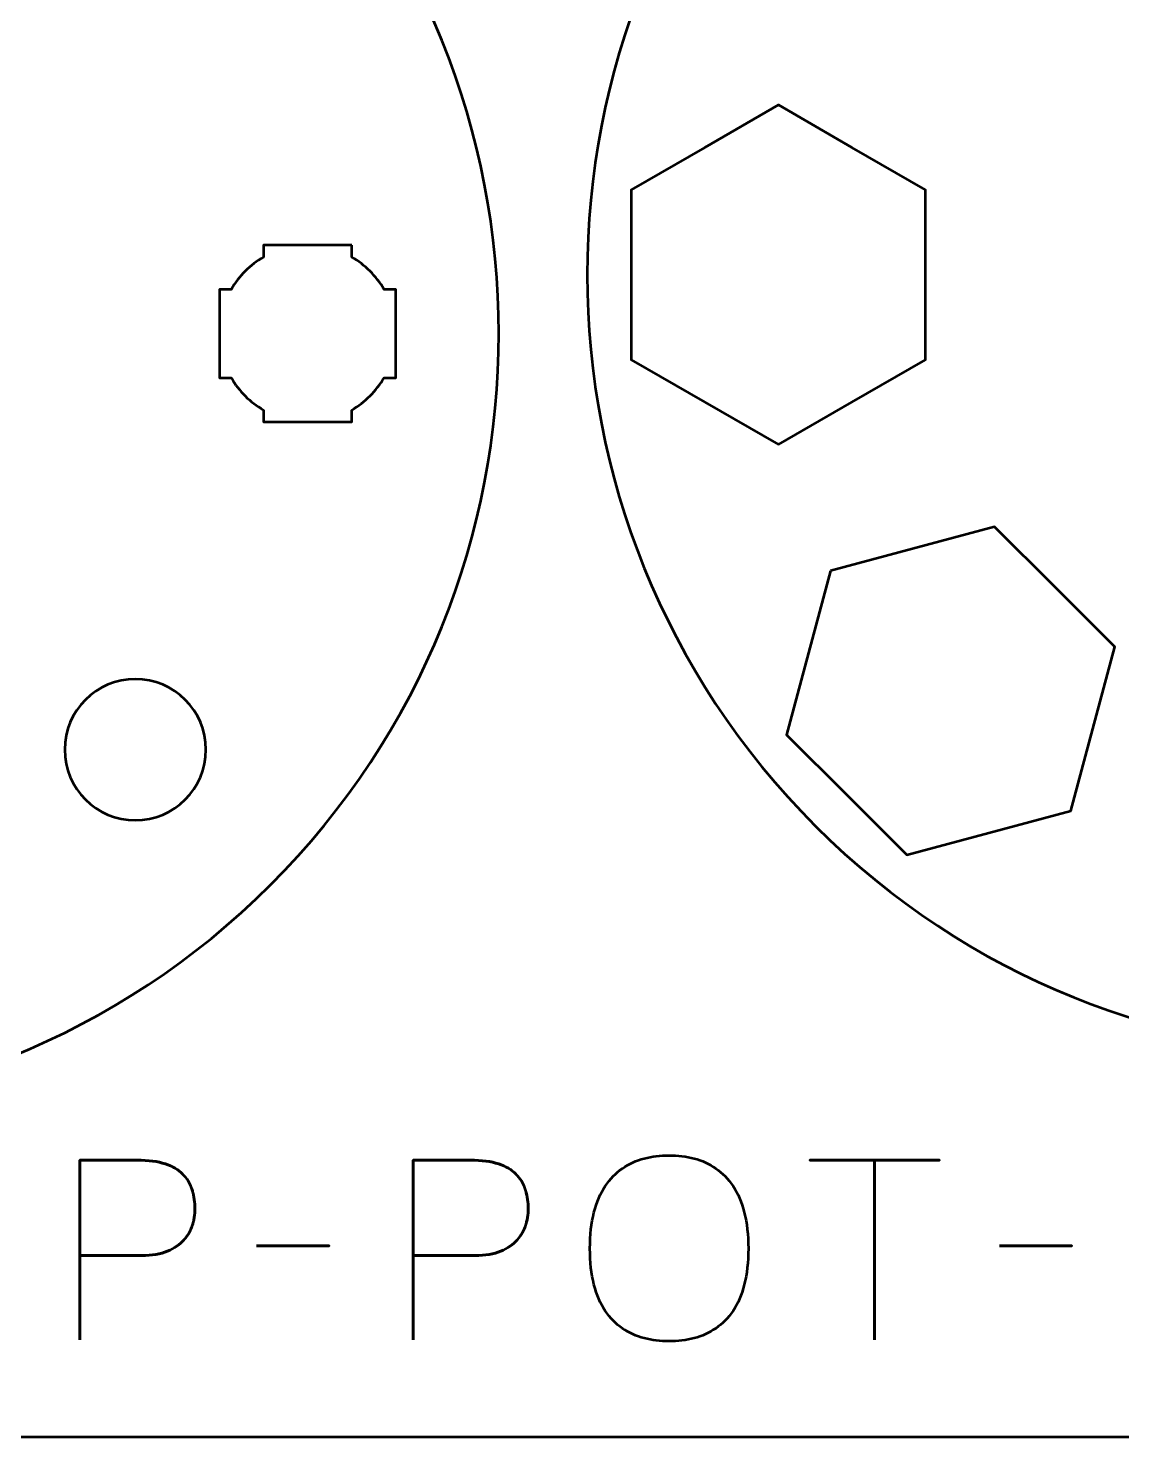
# Model space of a CAD drawing. Header units: centimetres. Extents: x -21 to 0, y -29.7 to 0.
# Drawn here: x -7.65 to -3.933, y -29.7 to -24.912 of the extents above; entities that cross this region are included whole.
import ezdxf

# ---------------------------------------------------------------- set-up
doc = ezdxf.new("R2010")
doc.units = ezdxf.units.CM
doc.header["$MEASUREMENT"] = 0
doc.layers.add('Layer 1', color=7, linetype='Continuous')

msp = doc.modelspace()

# ---------------------------------------------------------------- linework, layer by layer
at = {"layer": 'Layer 1', "color": 1, "lineweight": 53}
msp.add_open_spline([(-21.00003, -29.19995), (-21.00003, -29.19995), (-21.00003, -5.29992), (-21.00003, -5.29992), (-21.00003, -5.29992), (-21.00003, -5.21709), (-20.93286, -5.14992), (-20.85003, -5.14992), (-20.85003, -5.14992), (-20.7672, -5.14992), (-20.70003, -5.08275), (-20.70003, -4.99992), (-20.70003, -4.99992), (-20.70003, -4.91709), (-20.7672, -4.84992), (-20.85003, -4.84992), (-20.85003, -4.84992), (-20.93286, -4.84992), (-21.00003, -4.78275), (-21.00003, -4.69992), (-21.00003, -4.69992), (-21.00003, -4.61709), (-20.93286, -4.54992), (-20.85003, -4.54992), (-20.85003, -4.54992), (-20.7672, -4.54992), (-20.70003, -4.48275), (-20.70003, -4.39992), (-20.70003, -4.39992), (-20.70003, -4.31709), (-20.7672, -4.24992), (-20.85003, -4.24992), (-20.85003, -4.24992), (-20.93286, -4.24992), (-21.00003, -4.18275), (-21.00003, -4.09992), (-21.00003, -4.09992), (-21.00003, -4.01709), (-20.93286, -3.94992), (-20.85003, -3.94992), (-20.85003, -3.94992), (-20.7672, -3.94992), (-20.70003, -3.88275), (-20.70003, -3.79992), (-20.70003, -3.79992), (-20.70003, -3.71709), (-20.7672, -3.64992), (-20.85003, -3.64992), (-20.85003, -3.64992), (-20.93286, -3.64992), (-21.00003, -3.58275), (-21.00003, -3.49992), (-21.00003, -3.49992), (-21.00003, -3.41709), (-20.93286, -3.34992), (-20.85003, -3.34992), (-20.85003, -3.34992), (-20.7672, -3.34992), (-20.70003, -3.28275), (-20.70003, -3.19992), (-20.70003, -3.19992), (-20.70003, -3.11709), (-20.7672, -3.04992), (-20.85003, -3.04992), (-20.85003, -3.04992), (-20.93286, -3.04992), (-21.00003, -2.98275), (-21.00003, -2.89992), (-21.00003, -2.89992), (-21.00003, -2.81709), (-20.93286, -2.74992), (-20.85003, -2.74992), (-20.85003, -2.74992), (-20.7672, -2.74992), (-20.70003, -2.68275), (-20.70003, -2.59992), (-20.70003, -2.59992), (-20.70003, -2.51709), (-20.7672, -2.44992), (-20.85003, -2.44992), (-20.85003, -2.44992), (-20.93286, -2.44992), (-21.00003, -2.38275), (-21.00003, -2.29992), (-21.00003, -2.29992), (-21.00003, -2.21709), (-20.93286, -2.14992), (-20.85003, -2.14992), (-20.85003, -2.14992), (-20.7672, -2.14992), (-20.70003, -2.08275), (-20.70003, -1.99992), (-20.70003, -1.99992), (-20.70003, -1.91709), (-20.7672, -1.84992), (-20.85003, -1.84992), (-20.85003, -1.84992), (-20.93286, -1.84992), (-21.00003, -1.78275), (-21.00003, -1.69992), (-21.00003, -1.69992), (-21.00003, -1.61709), (-20.93286, -1.54992), (-20.85003, -1.54992), (-20.85003, -1.54992), (-20.7672, -1.54992), (-20.70003, -1.48275), (-20.70003, -1.39992), (-20.70003, -1.39992), (-20.70003, -1.31709), (-20.7672, -1.24992), (-20.85003, -1.24992), (-20.85003, -1.24992), (-20.93286, -1.24992), (-21.00003, -1.18275), (-21.00003, -1.09992), (-21.00003, -1.09992), (-21.00003, -1.09992), (-21.00003, -0.49992), (-21.00003, -0.49992), (-21.00003, -0.49992), (-21.00003, -0.22295), (-20.77694, 0.00004), (-20.49994, 0.00004), (-20.49994, 0.00004), (-20.49994, 0.00004), (-0.50008, 0.00004), (-0.50008, 0.00004), (-0.50008, 0.00004), (-0.22294, 0.00004), (0.00002, -0.22295), (0.00002, -0.49992), (0.00002, -0.49992), (0.00002, -0.49992), (0.00002, -29.19995), (0.00002, -29.19995), (0.00002, -29.19995), (0.00002, -29.47695), (-0.22294, -29.70004), (-0.50008, -29.70004), (-0.50008, -29.70004), (-0.50008, -29.70004), (-20.49994, -29.70004), (-20.49994, -29.70004), (-20.49994, -29.70004), (-20.77694, -29.70004), (-21.00003, -29.47695), (-21.00003, -29.19995)], degree=3, knots=[0, 0, 0, 0, 0.027027, 0.027027, 0.027027, 0.027027, 0.0540541, 0.0540541, 0.0540541, 0.0540541, 0.0810811, 0.0810811, 0.0810811, 0.0810811, 0.1081081, 0.1081081, 0.1081081, 0.1081081, 0.1351351, 0.1351351, 0.1351351, 0.1351351, 0.1621622, 0.1621622, 0.1621622, 0.1621622, 0.1891892, 0.1891892, 0.1891892, 0.1891892, 0.2162162, 0.2162162, 0.2162162, 0.2162162, 0.2432432, 0.2432432, 0.2432432, 0.2432432, 0.2702703, 0.2702703, 0.2702703, 0.2702703, 0.2972973, 0.2972973, 0.2972973, 0.2972973, 0.3243243, 0.3243243, 0.3243243, 0.3243243, 0.3513514, 0.3513514, 0.3513514, 0.3513514, 0.3783784, 0.3783784, 0.3783784, 0.3783784, 0.4054054, 0.4054054, 0.4054054, 0.4054054, 0.4324324, 0.4324324, 0.4324324, 0.4324324, 0.4594595, 0.4594595, 0.4594595, 0.4594595, 0.4864865, 0.4864865, 0.4864865, 0.4864865, 0.5135135, 0.5135135, 0.5135135, 0.5135135, 0.5405405, 0.5405405, 0.5405405, 0.5405405, 0.5675676, 0.5675676, 0.5675676, 0.5675676, 0.5945946, 0.5945946, 0.5945946, 0.5945946, 0.6216216, 0.6216216, 0.6216216, 0.6216216, 0.6486486, 0.6486486, 0.6486486, 0.6486486, 0.6756757, 0.6756757, 0.6756757, 0.6756757, 0.7027027, 0.7027027, 0.7027027, 0.7027027, 0.7297297, 0.7297297, 0.7297297, 0.7297297, 0.7567568, 0.7567568, 0.7567568, 0.7567568, 0.7837838, 0.7837838, 0.7837838, 0.7837838, 0.8108108, 0.8108108, 0.8108108, 0.8108108, 0.8378378, 0.8378378, 0.8378378, 0.8378378, 0.8648649, 0.8648649, 0.8648649, 0.8648649, 0.8918919, 0.8918919, 0.8918919, 0.8918919, 0.9189189, 0.9189189, 0.9189189, 0.9189189, 0.9459459, 0.9459459, 0.9459459, 0.9459459, 0.972973, 0.972973, 0.972973, 0.972973, 1, 1, 1, 1], dxfattribs=at)
at = {"layer": 'Layer 1', "color": 3, "lineweight": 53}
for points in [[(-4.97383, -23.87616), (-3.93913, -22.84146), (-2.26089, -22.84146), (-1.22616, -23.87619), (-1.22616, -23.87619), (-0.19146, -24.91089), (-0.19146, -26.58913), (-1.22616, -27.62383), (-1.22616, -27.62383), (-2.26089, -28.65855), (-3.93913, -28.65855), (-4.97383, -27.62385), (-4.97383, -27.62385), (-6.00856, -26.58913), (-6.00856, -24.91089), (-4.97383, -23.87616)], [(-10.57385, -27.82382), (-11.60855, -26.78912), (-11.60855, -25.11088), (-10.57382, -24.07615), (-10.57382, -24.07615), (-9.53912, -23.04145), (-7.86088, -23.04145), (-6.82618, -24.07615), (-6.82618, -24.07615), (-5.79146, -25.11088), (-5.79146, -26.78912), (-6.82616, -27.82382), (-6.82616, -27.82382), (-7.86088, -28.85855), (-9.53912, -28.85855), (-10.57385, -27.82382)]]:
    msp.add_open_spline(points, degree=3, knots=[0, 0, 0, 0, 0.25, 0.25, 0.25, 0.25, 0.5, 0.5, 0.5, 0.5, 0.75, 0.75, 0.75, 0.75, 1, 1, 1, 1], dxfattribs=at)
at = {"layer": 'Layer 1', "lineweight": 53}
for points, knots in [([(-5.10001, -26.32736), (-5.10001, -26.32736), (-5.35001, -26.18302), (-5.35001, -26.18302), (-5.35001, -26.18302), (-5.35001, -26.18302), (-5.60001, -26.03868), (-5.60001, -26.03868), (-5.60001, -26.03868), (-5.60001, -26.03868), (-5.60001, -25.75001), (-5.60001, -25.75001), (-5.60001, -25.75001), (-5.60001, -25.75001), (-5.60001, -25.46134), (-5.60001, -25.46134), (-5.60001, -25.46134), (-5.60001, -25.46134), (-5.35001, -25.317), (-5.35001, -25.317), (-5.35001, -25.317), (-5.35001, -25.317), (-5.10001, -25.17266), (-5.10001, -25.17266), (-5.10001, -25.17266), (-5.10001, -25.17266), (-4.85001, -25.317), (-4.85001, -25.317), (-4.85001, -25.317), (-4.85001, -25.317), (-4.60001, -25.46134), (-4.60001, -25.46134), (-4.60001, -25.46134), (-4.60001, -25.46134), (-4.60001, -25.75001), (-4.60001, -25.75001), (-4.60001, -25.75001), (-4.60001, -25.75001), (-4.60001, -26.03868), (-4.60001, -26.03868), (-4.60001, -26.03868), (-4.60001, -26.03868), (-4.85001, -26.18302), (-4.85001, -26.18302), (-4.85001, -26.18302), (-4.85001, -26.18302), (-5.10001, -26.32736), (-5.10001, -26.32736)], [0, 0, 0, 0, 0.0833333, 0.0833333, 0.0833333, 0.0833333, 0.1666667, 0.1666667, 0.1666667, 0.1666667, 0.25, 0.25, 0.25, 0.25, 0.3333333, 0.3333333, 0.3333333, 0.3333333, 0.4166667, 0.4166667, 0.4166667, 0.4166667, 0.5, 0.5, 0.5, 0.5, 0.5833333, 0.5833333, 0.5833333, 0.5833333, 0.6666667, 0.6666667, 0.6666667, 0.6666667, 0.75, 0.75, 0.75, 0.75, 0.8333333, 0.8333333, 0.8333333, 0.8333333, 0.9166667, 0.9166667, 0.9166667, 0.9166667, 1, 1, 1, 1]), ([(-6.55003, -25.64997), (-6.55003, -25.64997), (-6.55003, -25.69017), (-6.55003, -25.69017), (-6.55003, -25.69017), (-6.50451, -25.7165), (-6.46658, -25.75446), (-6.44025, -25.79997), (-6.44025, -25.79997), (-6.44025, -25.79997), (-6.40003, -25.79997), (-6.40003, -25.79997), (-6.40003, -25.79997), (-6.40003, -25.79997), (-6.40003, -26.09997), (-6.40003, -26.09997), (-6.40003, -26.09997), (-6.40003, -26.09997), (-6.44022, -26.09997), (-6.44022, -26.09997), (-6.44022, -26.09997), (-6.46655, -26.1455), (-6.5045, -26.18349), (-6.55003, -26.20985), (-6.55003, -26.20985), (-6.55003, -26.20985), (-6.55003, -26.24997), (-6.55003, -26.24997), (-6.55003, -26.24997), (-6.55003, -26.24997), (-6.69545, -26.24997), (-6.69545, -26.24997), (-6.69545, -26.24997), (-6.69545, -26.24997), (-6.7001, -26.25003), (-6.7001, -26.25003), (-6.7001, -26.25003), (-6.7001, -26.25003), (-6.70474, -26.24997), (-6.70474, -26.24997), (-6.70474, -26.24997), (-6.70474, -26.24997), (-6.85003, -26.24997), (-6.85003, -26.24997), (-6.85003, -26.24997), (-6.85003, -26.24997), (-6.85003, -26.2099), (-6.85003, -26.2099), (-6.85003, -26.2099), (-6.8956, -26.18355), (-6.93361, -26.14555), (-6.95997, -26.09997), (-6.95997, -26.09997), (-6.95997, -26.09997), (-7.00003, -26.09997), (-7.00003, -26.09997), (-7.00003, -26.09997), (-7.00003, -26.09997), (-7.00003, -25.95669), (-7.00003, -25.95669), (-7.00003, -25.95669), (-7.00003, -25.95669), (-7.00011, -25.95002), (-7.00011, -25.95002), (-7.00011, -25.95002), (-7.00011, -25.95002), (-7.00003, -25.94334), (-7.00003, -25.94334), (-7.00003, -25.94334), (-7.00003, -25.94334), (-7.00003, -25.79997), (-7.00003, -25.79997), (-7.00003, -25.79997), (-7.00003, -25.79997), (-6.95993, -25.79997), (-6.95993, -25.79997), (-6.95993, -25.79997), (-6.93357, -25.75443), (-6.89558, -25.71645), (-6.85003, -25.69012), (-6.85003, -25.69012), (-6.85003, -25.69012), (-6.85003, -25.64997), (-6.85003, -25.64997), (-6.85003, -25.64997), (-6.85003, -25.64997), (-6.55003, -25.64997), (-6.55003, -25.64997)], [0, 0, 0, 0, 0.0454545, 0.0454545, 0.0454545, 0.0454545, 0.0909091, 0.0909091, 0.0909091, 0.0909091, 0.1363636, 0.1363636, 0.1363636, 0.1363636, 0.1818182, 0.1818182, 0.1818182, 0.1818182, 0.2272727, 0.2272727, 0.2272727, 0.2272727, 0.2727273, 0.2727273, 0.2727273, 0.2727273, 0.3181818, 0.3181818, 0.3181818, 0.3181818, 0.3636364, 0.3636364, 0.3636364, 0.3636364, 0.4090909, 0.4090909, 0.4090909, 0.4090909, 0.4545455, 0.4545455, 0.4545455, 0.4545455, 0.5, 0.5, 0.5, 0.5, 0.5454545, 0.5454545, 0.5454545, 0.5454545, 0.5909091, 0.5909091, 0.5909091, 0.5909091, 0.6363636, 0.6363636, 0.6363636, 0.6363636, 0.6818182, 0.6818182, 0.6818182, 0.6818182, 0.7272727, 0.7272727, 0.7272727, 0.7272727, 0.7727273, 0.7727273, 0.7727273, 0.7727273, 0.8181818, 0.8181818, 0.8181818, 0.8181818, 0.8636364, 0.8636364, 0.8636364, 0.8636364, 0.9090909, 0.9090909, 0.9090909, 0.9090909, 0.9545455, 0.9545455, 0.9545455, 0.9545455, 1, 1, 1, 1]), ([(-4.92247, -26.75598), (-4.92247, -26.75598), (-4.64364, -26.68126), (-4.64364, -26.68126), (-4.64364, -26.68126), (-4.64364, -26.68126), (-4.36479, -26.60655), (-4.36479, -26.60655), (-4.36479, -26.60655), (-4.36479, -26.60655), (-4.16067, -26.81067), (-4.16067, -26.81067), (-4.16067, -26.81067), (-4.16067, -26.81067), (-3.95655, -27.01479), (-3.95655, -27.01479), (-3.95655, -27.01479), (-3.95655, -27.01479), (-4.03126, -27.29364), (-4.03126, -27.29364), (-4.03126, -27.29364), (-4.03126, -27.29364), (-4.10598, -27.57247), (-4.10598, -27.57247), (-4.10598, -27.57247), (-4.10598, -27.57247), (-4.38481, -27.64718), (-4.38481, -27.64718), (-4.38481, -27.64718), (-4.38481, -27.64718), (-4.66365, -27.7219), (-4.66365, -27.7219), (-4.66365, -27.7219), (-4.66365, -27.7219), (-4.86778, -27.51778), (-4.86778, -27.51778), (-4.86778, -27.51778), (-4.86778, -27.51778), (-5.0719, -27.31365), (-5.0719, -27.31365), (-5.0719, -27.31365), (-5.0719, -27.31365), (-4.99718, -27.03481), (-4.99718, -27.03481), (-4.99718, -27.03481), (-4.99718, -27.03481), (-4.92247, -26.75598), (-4.92247, -26.75598)], [0, 0, 0, 0, 0.0833333, 0.0833333, 0.0833333, 0.0833333, 0.1666667, 0.1666667, 0.1666667, 0.1666667, 0.25, 0.25, 0.25, 0.25, 0.3333333, 0.3333333, 0.3333333, 0.3333333, 0.4166667, 0.4166667, 0.4166667, 0.4166667, 0.5, 0.5, 0.5, 0.5, 0.5833333, 0.5833333, 0.5833333, 0.5833333, 0.6666667, 0.6666667, 0.6666667, 0.6666667, 0.75, 0.75, 0.75, 0.75, 0.8333333, 0.8333333, 0.8333333, 0.8333333, 0.9166667, 0.9166667, 0.9166667, 0.9166667, 1, 1, 1, 1]), ([(-7.52581, -27.36423), (-7.52581, -27.23171), (-7.41833, -27.12423), (-7.28581, -27.12423), (-7.28581, -27.12423), (-7.15328, -27.12423), (-7.04581, -27.23171), (-7.04581, -27.36423), (-7.04581, -27.36423), (-7.04581, -27.49676), (-7.15328, -27.60423), (-7.28581, -27.60423), (-7.28581, -27.60423), (-7.41833, -27.60423), (-7.52581, -27.49676), (-7.52581, -27.36423)], [0, 0, 0, 0, 0.25, 0.25, 0.25, 0.25, 0.5, 0.5, 0.5, 0.5, 0.75, 0.75, 0.75, 0.75, 1, 1, 1, 1])]:
    msp.add_open_spline(points, degree=3, knots=knots, dxfattribs=at)
at = {"layer": 'Layer 1', "color": 5, "lineweight": 53}
for points, knots in [([(-7.47454, -29.36992), (-7.47454, -29.36992), (-7.47454, -28.75947), (-7.47454, -28.75947), (-7.47454, -28.75947), (-7.47454, -28.75947), (-7.27981, -28.75947), (-7.27981, -28.75947), (-7.27981, -28.75947), (-7.24086, -28.75961), (-7.20883, -28.76399), (-7.18357, -28.77245), (-7.18357, -28.77245), (-7.15845, -28.78078), (-7.13869, -28.79235), (-7.12444, -28.80703), (-7.12444, -28.80703), (-7.11019, -28.82156), (-7.10003, -28.83821), (-7.09382, -28.85698), (-7.09382, -28.85698), (-7.08775, -28.87575), (-7.08422, -28.89536), (-7.08338, -28.9161), (-7.08338, -28.9161), (-7.08239, -28.93685), (-7.08479, -28.95717), (-7.09043, -28.97692), (-7.09043, -28.97692), (-7.09622, -28.99668), (-7.10596, -29.0146), (-7.11993, -29.03069), (-7.11993, -29.03069), (-7.13375, -29.04677), (-7.15252, -29.05962), (-7.17609, -29.06907), (-7.17609, -29.06907), (-7.19965, -29.07867), (-7.22886, -29.08346), (-7.26372, -29.08375), (-7.26372, -29.08375), (-7.26372, -29.08375), (-7.47454, -29.08375), (-7.47454, -29.08375), (-7.47454, -29.08375), (-7.47454, -29.08375), (-7.26372, -29.08375), (-7.26372, -29.08375), (-7.26372, -29.08375), (-7.22957, -29.08346), (-7.20064, -29.07867), (-7.17722, -29.06907), (-7.17722, -29.06907), (-7.15365, -29.05962), (-7.13488, -29.04677), (-7.12077, -29.03069), (-7.12077, -29.03069), (-7.1068, -29.0146), (-7.09678, -28.99668), (-7.09086, -28.97692), (-7.09086, -28.97692), (-7.08493, -28.95717), (-7.08239, -28.93685), (-7.08338, -28.9161), (-7.08338, -28.9161), (-7.08422, -28.89536), (-7.08775, -28.87575), (-7.0941, -28.85698), (-7.0941, -28.85698), (-7.10031, -28.83821), (-7.11075, -28.82156), (-7.12501, -28.80703), (-7.12501, -28.80703), (-7.1394, -28.79235), (-7.15915, -28.78078), (-7.18427, -28.77245), (-7.18427, -28.77245), (-7.20953, -28.76399), (-7.24128, -28.75961), (-7.27981, -28.75947), (-7.27981, -28.75947), (-7.27981, -28.75947), (-7.47454, -28.75947), (-7.47454, -28.75947), (-7.47454, -28.75947), (-7.47454, -28.75947), (-7.47454, -29.36992), (-7.47454, -29.36992)], [0, 0, 0, 0, 0.0454545, 0.0454545, 0.0454545, 0.0454545, 0.0909091, 0.0909091, 0.0909091, 0.0909091, 0.1363636, 0.1363636, 0.1363636, 0.1363636, 0.1818182, 0.1818182, 0.1818182, 0.1818182, 0.2272727, 0.2272727, 0.2272727, 0.2272727, 0.2727273, 0.2727273, 0.2727273, 0.2727273, 0.3181818, 0.3181818, 0.3181818, 0.3181818, 0.3636364, 0.3636364, 0.3636364, 0.3636364, 0.4090909, 0.4090909, 0.4090909, 0.4090909, 0.4545455, 0.4545455, 0.4545455, 0.4545455, 0.5, 0.5, 0.5, 0.5, 0.5454545, 0.5454545, 0.5454545, 0.5454545, 0.5909091, 0.5909091, 0.5909091, 0.5909091, 0.6363636, 0.6363636, 0.6363636, 0.6363636, 0.6818182, 0.6818182, 0.6818182, 0.6818182, 0.7272727, 0.7272727, 0.7272727, 0.7272727, 0.7727273, 0.7727273, 0.7727273, 0.7727273, 0.8181818, 0.8181818, 0.8181818, 0.8181818, 0.8636364, 0.8636364, 0.8636364, 0.8636364, 0.9090909, 0.9090909, 0.9090909, 0.9090909, 0.9545455, 0.9545455, 0.9545455, 0.9545455, 1, 1, 1, 1]), ([(-6.34169, -29.36992), (-6.34169, -29.36992), (-6.34169, -28.75947), (-6.34169, -28.75947), (-6.34169, -28.75947), (-6.34169, -28.75947), (-6.14696, -28.75947), (-6.14696, -28.75947), (-6.14696, -28.75947), (-6.10801, -28.75961), (-6.07598, -28.76399), (-6.05072, -28.77245), (-6.05072, -28.77245), (-6.0256, -28.78078), (-6.00584, -28.79235), (-5.99159, -28.80703), (-5.99159, -28.80703), (-5.97734, -28.82156), (-5.96718, -28.83821), (-5.96097, -28.85698), (-5.96097, -28.85698), (-5.9549, -28.87575), (-5.95137, -28.89536), (-5.95053, -28.9161), (-5.95053, -28.9161), (-5.94954, -28.93685), (-5.95194, -28.95717), (-5.95758, -28.97692), (-5.95758, -28.97692), (-5.96337, -28.99668), (-5.97311, -29.0146), (-5.98708, -29.03069), (-5.98708, -29.03069), (-6.0009, -29.04677), (-6.01967, -29.05962), (-6.04324, -29.06907), (-6.04324, -29.06907), (-6.0668, -29.07867), (-6.09601, -29.08346), (-6.13087, -29.08375), (-6.13087, -29.08375), (-6.13087, -29.08375), (-6.34169, -29.08375), (-6.34169, -29.08375), (-6.34169, -29.08375), (-6.34169, -29.08375), (-6.13087, -29.08375), (-6.13087, -29.08375), (-6.13087, -29.08375), (-6.09672, -29.08346), (-6.06779, -29.07867), (-6.04437, -29.06907), (-6.04437, -29.06907), (-6.0208, -29.05962), (-6.00203, -29.04677), (-5.98792, -29.03069), (-5.98792, -29.03069), (-5.97395, -29.0146), (-5.96393, -28.99668), (-5.95801, -28.97692), (-5.95801, -28.97692), (-5.95208, -28.95717), (-5.94954, -28.93685), (-5.95053, -28.9161), (-5.95053, -28.9161), (-5.95137, -28.89536), (-5.9549, -28.87575), (-5.96125, -28.85698), (-5.96125, -28.85698), (-5.96746, -28.83821), (-5.9779, -28.82156), (-5.99216, -28.80703), (-5.99216, -28.80703), (-6.00655, -28.79235), (-6.0263, -28.78078), (-6.05142, -28.77245), (-6.05142, -28.77245), (-6.07668, -28.76399), (-6.10843, -28.75961), (-6.14696, -28.75947), (-6.14696, -28.75947), (-6.14696, -28.75947), (-6.34169, -28.75947), (-6.34169, -28.75947), (-6.34169, -28.75947), (-6.34169, -28.75947), (-6.34169, -29.36992), (-6.34169, -29.36992)], [0, 0, 0, 0, 0.0454545, 0.0454545, 0.0454545, 0.0454545, 0.0909091, 0.0909091, 0.0909091, 0.0909091, 0.1363636, 0.1363636, 0.1363636, 0.1363636, 0.1818182, 0.1818182, 0.1818182, 0.1818182, 0.2272727, 0.2272727, 0.2272727, 0.2272727, 0.2727273, 0.2727273, 0.2727273, 0.2727273, 0.3181818, 0.3181818, 0.3181818, 0.3181818, 0.3636364, 0.3636364, 0.3636364, 0.3636364, 0.4090909, 0.4090909, 0.4090909, 0.4090909, 0.4545455, 0.4545455, 0.4545455, 0.4545455, 0.5, 0.5, 0.5, 0.5, 0.5454545, 0.5454545, 0.5454545, 0.5454545, 0.5909091, 0.5909091, 0.5909091, 0.5909091, 0.6363636, 0.6363636, 0.6363636, 0.6363636, 0.6818182, 0.6818182, 0.6818182, 0.6818182, 0.7272727, 0.7272727, 0.7272727, 0.7272727, 0.7727273, 0.7727273, 0.7727273, 0.7727273, 0.8181818, 0.8181818, 0.8181818, 0.8181818, 0.8636364, 0.8636364, 0.8636364, 0.8636364, 0.9090909, 0.9090909, 0.9090909, 0.9090909, 0.9545455, 0.9545455, 0.9545455, 0.9545455, 1, 1, 1, 1]), ([(-5.47131, -29.375), (-5.44153, -29.37514), (-5.41331, -29.37161), (-5.38636, -29.3647), (-5.38636, -29.3647), (-5.35955, -29.35764), (-5.33499, -29.34664), (-5.31256, -29.3314), (-5.31256, -29.3314), (-5.29012, -29.3163), (-5.27065, -29.2964), (-5.25414, -29.27185), (-5.25414, -29.27185), (-5.23763, -29.24729), (-5.22493, -29.21752), (-5.2159, -29.18252), (-5.2159, -29.18252), (-5.20672, -29.14753), (-5.20221, -29.10675), (-5.20207, -29.06004), (-5.20207, -29.06004), (-5.20221, -29.01333), (-5.20672, -28.97255), (-5.2159, -28.93741), (-5.2159, -28.93741), (-5.22493, -28.90228), (-5.23763, -28.87236), (-5.25414, -28.84767), (-5.25414, -28.84767), (-5.27065, -28.82297), (-5.29012, -28.80293), (-5.31256, -28.78755), (-5.31256, -28.78755), (-5.33499, -28.77217), (-5.35955, -28.76102), (-5.38636, -28.75383), (-5.38636, -28.75383), (-5.41331, -28.74677), (-5.44153, -28.74324), (-5.47131, -28.74338), (-5.47131, -28.74338), (-5.50108, -28.74324), (-5.52931, -28.74677), (-5.55626, -28.75383), (-5.55626, -28.75383), (-5.58307, -28.76102), (-5.60762, -28.77217), (-5.63006, -28.78755), (-5.63006, -28.78755), (-5.6525, -28.80293), (-5.67197, -28.82297), (-5.68848, -28.84767), (-5.68848, -28.84767), (-5.70499, -28.87236), (-5.71769, -28.90228), (-5.72672, -28.93741), (-5.72672, -28.93741), (-5.73589, -28.97255), (-5.74041, -29.01333), (-5.74055, -29.06004), (-5.74055, -29.06004), (-5.74041, -29.10675), (-5.73589, -29.14753), (-5.72672, -29.18252), (-5.72672, -29.18252), (-5.71769, -29.21752), (-5.70499, -29.24729), (-5.68848, -29.27185), (-5.68848, -29.27185), (-5.67197, -29.2964), (-5.6525, -29.3163), (-5.63006, -29.3314), (-5.63006, -29.3314), (-5.60762, -29.34664), (-5.58307, -29.35764), (-5.55626, -29.3647), (-5.55626, -29.3647), (-5.52931, -29.37161), (-5.50108, -29.37514), (-5.47131, -29.375)], [0, 0, 0, 0, 0.05, 0.05, 0.05, 0.05, 0.1, 0.1, 0.1, 0.1, 0.15, 0.15, 0.15, 0.15, 0.2, 0.2, 0.2, 0.2, 0.25, 0.25, 0.25, 0.25, 0.3, 0.3, 0.3, 0.3, 0.35, 0.35, 0.35, 0.35, 0.4, 0.4, 0.4, 0.4, 0.45, 0.45, 0.45, 0.45, 0.5, 0.5, 0.5, 0.5, 0.55, 0.55, 0.55, 0.55, 0.6, 0.6, 0.6, 0.6, 0.65, 0.65, 0.65, 0.65, 0.7, 0.7, 0.7, 0.7, 0.75, 0.75, 0.75, 0.75, 0.8, 0.8, 0.8, 0.8, 0.85, 0.85, 0.85, 0.85, 0.9, 0.9, 0.9, 0.9, 0.95, 0.95, 0.95, 0.95, 1, 1, 1, 1]), ([(-5.47131, -29.375), (-5.44153, -29.37514), (-5.41331, -29.37161), (-5.38636, -29.3647), (-5.38636, -29.3647), (-5.35955, -29.35764), (-5.33499, -29.34664), (-5.31256, -29.3314), (-5.31256, -29.3314), (-5.29012, -29.3163), (-5.27065, -29.2964), (-5.25414, -29.27185), (-5.25414, -29.27185), (-5.23763, -29.24729), (-5.22493, -29.21752), (-5.2159, -29.18252), (-5.2159, -29.18252), (-5.20672, -29.14753), (-5.20221, -29.10675), (-5.20207, -29.06004), (-5.20207, -29.06004), (-5.20221, -29.01333), (-5.20672, -28.97255), (-5.2159, -28.93741), (-5.2159, -28.93741), (-5.22493, -28.90228), (-5.23763, -28.87236), (-5.25414, -28.84767), (-5.25414, -28.84767), (-5.27065, -28.82297), (-5.29012, -28.80293), (-5.31256, -28.78755), (-5.31256, -28.78755), (-5.33499, -28.77217), (-5.35955, -28.76102), (-5.38636, -28.75383), (-5.38636, -28.75383), (-5.41331, -28.74677), (-5.44153, -28.74324), (-5.47131, -28.74338), (-5.47131, -28.74338), (-5.50108, -28.74324), (-5.52931, -28.74677), (-5.55626, -28.75383), (-5.55626, -28.75383), (-5.58307, -28.76102), (-5.60762, -28.77217), (-5.63006, -28.78755), (-5.63006, -28.78755), (-5.6525, -28.80293), (-5.67197, -28.82297), (-5.68848, -28.84767), (-5.68848, -28.84767), (-5.70499, -28.87236), (-5.71769, -28.90228), (-5.72672, -28.93741), (-5.72672, -28.93741), (-5.73589, -28.97255), (-5.74041, -29.01333), (-5.74055, -29.06004), (-5.74055, -29.06004), (-5.74041, -29.10675), (-5.73589, -29.14753), (-5.72672, -29.18252), (-5.72672, -29.18252), (-5.71769, -29.21752), (-5.70499, -29.24729), (-5.68848, -29.27185), (-5.68848, -29.27185), (-5.67197, -29.2964), (-5.6525, -29.3163), (-5.63006, -29.3314), (-5.63006, -29.3314), (-5.60762, -29.34664), (-5.58307, -29.35764), (-5.55626, -29.3647), (-5.55626, -29.3647), (-5.52931, -29.37161), (-5.50108, -29.37514), (-5.47131, -29.375)], [0, 0, 0, 0, 0.05, 0.05, 0.05, 0.05, 0.1, 0.1, 0.1, 0.1, 0.15, 0.15, 0.15, 0.15, 0.2, 0.2, 0.2, 0.2, 0.25, 0.25, 0.25, 0.25, 0.3, 0.3, 0.3, 0.3, 0.35, 0.35, 0.35, 0.35, 0.4, 0.4, 0.4, 0.4, 0.45, 0.45, 0.45, 0.45, 0.5, 0.5, 0.5, 0.5, 0.55, 0.55, 0.55, 0.55, 0.6, 0.6, 0.6, 0.6, 0.65, 0.65, 0.65, 0.65, 0.7, 0.7, 0.7, 0.7, 0.75, 0.75, 0.75, 0.75, 0.8, 0.8, 0.8, 0.8, 0.85, 0.85, 0.85, 0.85, 0.9, 0.9, 0.9, 0.9, 0.95, 0.95, 0.95, 0.95, 1, 1, 1, 1]), ([(-4.77365, -29.36992), (-4.77365, -29.36992), (-4.77365, -28.75947), (-4.77365, -28.75947), (-4.77365, -28.75947), (-4.77365, -28.75947), (-4.99294, -28.75947), (-4.99294, -28.75947), (-4.99294, -28.75947), (-4.99294, -28.75947), (-4.55267, -28.75947), (-4.55267, -28.75947), (-4.55267, -28.75947), (-4.55267, -28.75947), (-4.77365, -28.75947), (-4.77365, -28.75947), (-4.77365, -28.75947), (-4.77365, -28.75947), (-4.77365, -29.36992), (-4.77365, -29.36992)], [0, 0, 0, 0, 0.2, 0.2, 0.2, 0.2, 0.4, 0.4, 0.4, 0.4, 0.6, 0.6, 0.6, 0.6, 0.8, 0.8, 0.8, 0.8, 1, 1, 1, 1]), ([(-6.8734, -29.05073), (-6.8734, -29.05073), (-6.62702, -29.05073), (-6.62702, -29.05073), (-6.62702, -29.05073), (-6.62702, -29.05073), (-6.8734, -29.05073), (-6.8734, -29.05073)], [0, 0, 0, 0, 0.5, 0.5, 0.5, 0.5, 1, 1, 1, 1]), ([(-4.34862, -29.05073), (-4.34862, -29.05073), (-4.10224, -29.05073), (-4.10224, -29.05073), (-4.10224, -29.05073), (-4.10224, -29.05073), (-4.34862, -29.05073), (-4.34862, -29.05073)], [0, 0, 0, 0, 0.5, 0.5, 0.5, 0.5, 1, 1, 1, 1])]:
    msp.add_open_spline(points, degree=3, knots=knots, dxfattribs=at)

doc.saveas('drawing.dxf')
